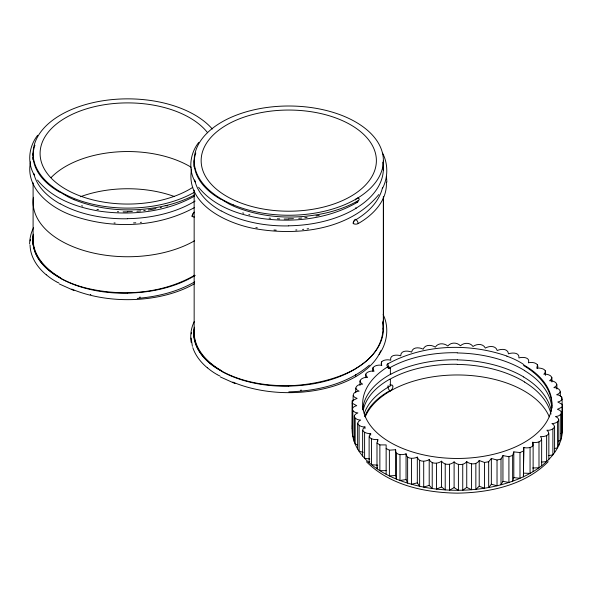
<?xml version="1.0" encoding="UTF-8"?>
<svg xmlns="http://www.w3.org/2000/svg" width="592" height="592" viewBox="0 0 592 592"><rect width="100%" height="100%" fill="white"/><g stroke="black" fill="none" stroke-linecap="round" stroke-linejoin="round"><path stroke-width="0.89" d="M383.387 196.507L383.387 328.064A94.668 56.462 0 0 1 356.125 368.335M383.387 169.83L383.387 160.632L383.387 169.882M390.365 373.796L390.365 368.076A3.5 1.946 -58.2 0 1 387.945 367.203M537.543 364.642L536.759 368.239C539.771 367.41 548.88 369.267 543.863 374.277C547.245 373.411 555.696 376.608 549.598 380.774C553.742 380.256 560.617 384.215 553.875 387.634C558.863 387.442 563.628 392.304 556.628 394.753C562.481 395.101 564.627 400.503 557.819 402.012L562.393 404.491L562.259 432.745A105.132 60.695 0 0 1 558.811 445.317L557.597 447.722A105.132 60.695 0 0 1 554.593 452.54L552.876 454.841A105.132 60.695 0 0 1 541.65 465.793L538.994 467.769A105.132 60.695 0 0 1 533.126 471.617L530.062 473.385A105.132 60.695 0 0 1 501.002 484.789L497.028 485.78A105.132 60.695 0 0 1 488.674 487.512L484.515 488.215A105.132 60.695 0 0 1 399.985 480.482L396.403 479.076A105.132 60.695 0 0 1 379.864 470.655L376.993 468.783A105.132 60.695 0 0 1 352.144 428.934L352.284 400.68L357.117 398.372C350.161 396.403 353.668 391.216 359.092 391.171C352.166 388.234 358.064 383.786 362.622 384.164C356.11 380.486 363.954 376.616 367.639 377.474C362.038 372.864 370.903 370.34 374.07 371.191C369.763 366.108 378.836 364.287 381.81 365.427C378.754 359.892 387.967 359.078 390.742 360.269C389.27 354.453 397.55 354.608 400.725 355.799C400.577 350.057 408.199 350.612 411.603 352.092C412.587 346.638 419.624 347.297 423.191 349.191C425.108 344.189 431.694 344.736 435.327 347.156C437.947 342.687 444.252 343.02 447.804 346.017C450.934 342.124 457.12 342.198 460.428 345.787C463.884 342.494 470.115 342.287 473.008 346.475C476.619 343.767 483.05 343.316 485.336 348.066C488.955 345.913 495.748 345.291 497.221 350.538C500.721 348.866 508.032 348.229 508.476 353.846C511.769 352.536 519.724 352.136 518.925 357.945C522.033 356.806 530.632 357.035 528.404 362.822C531.786 361.697 539.66 362.778 537.543 368.328M352.144 428.934L352.284 426.432A105.132 60.695 0 0 1 352.477 424.73M562.393 404.491L562.259 432.745L560.646 433.514M392.888 386.835L392.873 387.072A3.5 1.946 -58.2 0 1 390.365 390.868M29.615 243.985C29.763 238.361 30.895 232.76 33.581 227.772M523.794 447.404L523.402 476.775L523.794 447.404C526.569 448.603 535.782 447.789 532.733 442.246C535.708 443.393 544.781 441.573 540.474 436.482C543.634 437.333 552.506 434.817 546.904 430.206C550.59 431.057 558.426 427.187 551.922 423.509C556.48 423.894 562.37 419.439 555.444 416.509C560.876 416.457 564.376 411.277 557.42 409.301L562.259 406.993M30.229 240.907L30.407 239.523M191.297 333.895L191.475 332.519M33.352 234.232C28.357 264.602 62.116 282.428 87.024 288.26C122.788 296.71 162.497 293.743 194.738 275.228M194.42 327.221C190.35 344.944 203.885 360.928 218.322 369.216C239.412 381.714 264.439 386.021 288.689 385.703C325.267 384.926 387.893 368.594 382.869 321.145M377.393 466.984L376.993 468.783L376.993 443.031L377.785 439.434C374.773 440.263 365.664 438.406 370.681 433.403C367.292 434.269 358.848 431.065 364.946 426.906C360.802 427.424 353.927 423.458 360.669 420.039C355.681 420.239 350.915 415.369 357.908 412.927C352.055 412.58 349.916 407.178 356.724 405.661L352.144 403.182M30.547 161.808C24.746 188.781 51.615 208.85 74.281 216.184C113.102 229.267 157.983 227.387 194.272 207.681M191.608 168.964C185.163 203.226 224.235 222.237 251.992 228.112C295.534 236.482 348.977 230.843 378.828 194.546M513.812 451.874L513.812 477.626L512.642 481.185L512.642 455.433L513.812 451.874L519.983 452.554L523.402 451.023M382.595 188.219C388.152 177.385 388.219 164.021 382.624 153.187M369.748 461.264L369.119 462.663L369.119 436.911M194.309 321.5C191.031 327.872 190.106 335.294 191.149 342.339M502.941 455.588L502.941 481.34L501.002 484.789L501.002 459.037L502.941 455.588L508.913 456.706L512.642 455.433M379.124 354.401C387.242 343.005 389.403 327.339 383.165 314.611M37.651 135.287C28.786 146.461 26.943 162.659 34.299 175.084M198.72 142.435C189.854 153.609 188.012 169.808 195.36 182.24M491.345 458.482L491.345 484.234L488.674 487.512L488.674 461.76L491.345 458.482L497.028 460.028L501.002 459.037M548.177 461.693C524.616 485.344 489.569 492.677 457.268 493.151C424.975 492.677 389.928 485.344 366.367 461.693M386.139 448.529L389.388 450.186L395.611 449.728C394.82 455.544 402.775 455.144 406.06 453.827C406.504 459.451 413.823 458.815 417.316 457.142C418.796 462.382 425.581 461.76 429.207 459.614C431.494 464.357 437.917 463.906 441.536 461.205C444.429 465.386 450.66 465.186 454.108 461.886C457.424 465.482 463.61 465.549 466.74 461.664C470.292 464.653 476.597 464.994 479.217 460.517L484.515 462.463L488.674 461.76M479.217 460.517L479.217 486.269L475.85 489.332L475.85 463.58M369.386 365.168C347.267 384.112 317.342 390.994 288.837 391.86M466.74 461.664L466.74 487.408L462.737 490.206L462.737 464.454M358.108 197.802L355.674 199.26L355.674 199.97M353.55 223.754L353.713 223.82A3.508 2.02 0 0 0 358.153 223.576C373.086 215.14 387.486 200.481 386.361 182.114M387.412 366.3A3.508 2.02 0 0 1 387.886 363.784C423.894 344.241 468.583 342.746 506.937 356.073M194.635 196.063C166.056 212.099 131.779 215.754 99.693 211.181C76.679 207.37 52.54 198.912 37.525 180.109M194.709 281.881C177.245 291.937 157.213 296.74 137.263 298.412M357.265 202.36C328.368 219.077 293.425 223.006 260.754 218.33C237.747 214.519 213.601 206.06 198.586 187.257M192.733 216.05L192.089 216.398M353.794 223.206L353.15 223.554A3.508 2.02 -60 0 1 355.614 219.321A3.508 1.976 58.8 0 1 358.153 223.576M458.408 464.528L458.408 490.28L454.108 487.638L449.535 490.124L449.535 464.372M445.221 464.135L445.221 489.887L441.536 486.957L436.459 489.088L436.459 463.336M558.471 441.151L560.742 440.315L560.742 414.563M432.227 462.789L432.227 488.541L429.207 485.366L423.702 487.112L423.702 461.36M554.356 448.603L557.597 447.722L557.597 421.97M165.19 205.764C135.168 212.543 102.83 211.277 74.141 199.689M419.632 460.509L419.632 486.261L417.316 482.894L411.484 484.226L411.484 458.474M548.606 455.64L552.876 454.841L552.876 429.089M407.622 457.342L407.622 483.094L406.06 479.579L399.985 480.482L399.985 454.73M541.354 462.137L546.638 461.56L546.638 435.808M396.403 453.324L396.403 479.076L395.611 475.48L389.388 475.938L389.388 450.186M532.733 467.998L538.994 467.769L538.994 442.017M376.993 443.031L379.864 444.91L386.139 444.91L386.139 474.281M386.139 470.655L379.864 470.655L379.864 444.91M523.794 473.156L530.062 473.385L530.062 447.633M377.785 465.186L371.554 464.735L371.554 438.983M513.812 477.626L519.983 478.306L519.983 452.554M369.815 459.029L364.605 458.252L364.605 432.5M502.941 481.34L508.913 482.458L508.913 456.706M90.85 294.653L90.31 294.527M363.281 452.273L359.115 451.319L359.115 425.574M491.345 484.234L497.028 485.78L497.028 460.028M357.524 444.799L355.17 444.044L355.17 418.3M479.217 486.269L484.515 488.215L484.515 462.463M73.97 290.546L59.304 283.96M235.039 383.535L220.365 376.949M354.527 437.259L352.832 436.548L352.832 410.796M192.437 216.583L192.681 216.687A3.508 2.02 0 0 0 194.435 217.02M58.86 283.013L58.26 282.732M219.928 376.009L219.329 375.72A38.85 22.429 0 0 1 218.455 375.284L218.026 375.054M466.74 487.408L471.572 489.725L471.572 463.973M56.958 282.066L57.387 282.295A38.85 22.429 0 0 0 57.824 282.517M207.355 367.839C200.947 362.474 195.493 355.674 192.822 347.674M46.294 274.851C37.4 267.51 30.296 256.913 30.051 245.066M201.939 354.689L201.324 353.883M40.87 261.701L40.263 260.894M221.822 199.341L221.904 199.467A7.74 4.47 0 0 0 222.533 200.022L222.636 200.118A20.705 11.951 0 0 0 223.014 200.392L229.378 204.136A80.963 46.746 0 0 0 235.202 206.837C263.891 218.433 296.237 219.691 326.259 212.913A96.814 55.892 0 0 0 358.153 200.688A3.508 2.02 0 0 0 358.597 198.142M192.4 346.313L191.12 338.054M60.747 192.156L60.835 192.311A7.74 4.47 0 0 0 61.464 192.866L61.575 192.962A20.705 11.951 0 0 0 61.945 193.236L68.309 196.988A80.963 46.746 0 0 0 74.141 199.689M386.421 176.298L386.894 182.04M562.119 399.371L562.119 425.123A105.132 60.695 0 0 1 562.393 430.243M561.704 396.884L561.704 399.644M561.423 412.099L561.423 437.851M560.321 391.823L560.321 396.418M558.811 419.565L558.811 445.317M556.894 384.46L556.894 389.055M554.593 426.788L554.593 452.54M551.907 377.4L551.907 382.003M548.843 433.655L548.843 459.407M545.417 370.762L545.417 375.365M541.65 440.041L541.65 465.793M533.126 445.865L533.126 471.617M532.733 442.246L532.733 445.924M454.108 461.886L454.108 487.638M441.536 461.205L441.536 486.957M429.207 459.614L429.207 485.366M417.316 457.142L417.316 482.894M406.06 453.827L406.06 479.579M395.611 449.728L395.611 475.48M390.365 379.516L390.365 385.237M383.387 196.699L383.387 328.012A94.668 55.959 1.2 0 0 382.832 322.514M381.418 361.816L381.418 365.035M377.785 439.434L377.785 441.277M372.893 367.632L372.893 371.31M370.681 433.403L370.681 435.246M365.701 374.026L365.701 377.703M364.946 426.906L364.946 428.741M362.637 430.273L362.637 456.025M359.951 380.885L359.951 385.481M357.642 423.221L357.642 448.973M355.674 207.844L355.674 208.554M355.674 219.284L355.674 220.002M355.674 374.514L355.674 376.66M355.733 388.108L355.733 392.711M354.223 415.858L354.223 441.61M353.121 395.582L353.121 401.102M352.425 408.302L352.425 434.054M352.284 400.68L352.284 426.432M194.154 160.632L194.154 167.092M194.154 190.165L194.154 332.297M33.093 153.476L33.093 155.311M33.093 157.154L33.093 159.907M33.093 182.847L33.093 239.301M387.886 363.784A3.508 2.072 61.2 0 0 390.306 368.106A3.508 2.02 -60 0 1 387.886 366.64M389.802 367.743A94.668 54.597 1.7 0 1 457.187 352.721M365.249 416.879A94.616 54.627 0 0 1 457.239 374.965A94.616 54.627 0 0 1 549.28 416.849M390.424 385.214A3.5 2.094 -58.1 0 1 392.925 386.45M390.306 390.994A3.508 2.072 61.2 0 1 388.108 385.651M389.706 384.918A3.508 2.072 61.2 0 1 390.424 385.207M389.899 379.243A94.668 54.597 1.7 0 1 457.187 364.272M363.244 410.271A94.668 53.324 1.1 0 1 389.706 379.213M524.623 370.673A94.668 56.462 0 0 1 551.825 408.169M457.268 352.965A94.668 55.9 1.2 0 1 524.69 370.577M387.938 366.67A94.616 54.627 0 0 0 392.03 443.401A94.616 54.627 0 0 0 524.978 441.995A94.616 54.627 0 0 0 524.201 365.227L523.232 364.228A32.952 19.025 0 0 0 521.774 363.229L521.574 363.103A71.44 41.248 0 0 0 506.833 356.169M523.668 365.575A94.668 55.959 1.2 0 1 551.877 405.268M551.885 405.32A94.668 56.462 0 0 1 551.825 408.088M362.718 409.649A94.668 52.821 0 0 1 390.853 374.07M391.016 374.107A94.668 53.384 1.2 0 1 457.268 359.773M457.35 359.899A94.668 54.686 1.7 0 1 523.705 376.926M523.668 377.023A94.668 55.959 1.2 0 1 551.33 411.211M364.302 413.394A94.668 52.821 0 0 1 390.957 385.577M364.739 416.613A94.668 53.339 1.1 0 1 389.788 390.698M524.623 382.114A94.668 56.462 0 0 1 551.011 414.089M457.268 364.413A94.668 55.9 1.2 0 1 524.69 382.018M192.134 216.428A3.508 2.02 -60 0 1 194.553 212.173M194.613 192.104A94.616 54.627 0 0 1 54.042 187.76A94.616 54.627 0 0 1 76.531 107.537A94.616 54.627 0 0 1 212.299 129.004M195.123 201.051A94.668 55.914 -1.2 0 1 127.709 218.648M127.62 218.759A94.668 54.619 -1.7 0 1 60.377 203.803M60.125 203.87A94.668 53.339 -1.1 0 1 33.811 173.441M33.108 159.344A94.668 53.339 1.1 0 1 33.219 157.405M127.709 211.862A94.668 53.369 -1.2 0 1 123.129 211.862M118.57 211.736A94.668 53.369 -1.2 0 1 117.438 211.692M98.442 209.649A94.668 53.369 -1.2 0 1 96.992 209.398M82.643 206.046A94.668 53.369 -1.2 0 1 81.637 205.75M167.751 205.742A94.668 54.686 -1.7 0 1 166.707 206.038M161.409 207.415A94.668 54.686 -1.7 0 1 160.336 207.666M155.992 208.606A94.668 54.686 -1.7 0 1 148.244 209.953M145.247 210.367A94.668 54.686 -1.7 0 1 143.745 210.552M140.726 210.878A94.668 54.686 -1.7 0 1 136.937 211.211M132.371 211.499A94.668 54.686 -1.7 0 1 127.791 211.647M60.147 192.415A94.668 53.339 -1.1 0 1 33.1 154.912M33.093 154.86A94.668 52.821 0 0 1 34.943 145.225M192.171 215.858A3.5 1.946 -58.2 0 1 194.494 212.299M194.487 194.983A96.814 55.892 0 0 1 165.198 205.772M115.166 223.014A94.668 53.369 -1.2 0 1 114.034 222.94M141.495 222.274A94.668 54.664 -1.7 0 1 140.356 222.392M135.797 222.77A94.668 54.664 -1.7 0 1 133.518 222.91M80.394 196.751A87.609 50.579 0 0 1 174.233 196.463M194.613 283.664A94.616 54.627 0 0 1 71.736 289.081M33.093 245.044A94.616 54.627 0 0 1 33.256 241.81M56.521 281.851A71.81 41.462 0 0 1 46.391 274.814M195.145 275.458A94.668 55.914 -1.2 0 1 127.709 293.062M127.62 293.21A94.668 54.619 -1.7 0 1 60.325 278.225M60.776 277.929A94.616 54.627 0 0 1 33.352 235.268M140.445 297.162A94.668 54.664 -1.7 0 1 139.298 297.265M60.473 278.07A94.668 53.324 -1.1 0 1 40.685 261.745M40.064 260.939A94.668 52.94 -0.6 0 1 33.093 240.744M33.093 240.7A94.668 52.821 0 0 1 33.396 236.822M51.104 177.578A87.609 50.579 0 0 1 191.223 167.284M192.755 187.361A87.609 50.579 0 0 1 60.628 186.014A87.609 50.579 0 0 1 81.126 110.637A87.609 50.579 0 0 1 207.614 132.741M194.613 240.744A94.616 54.627 0 0 1 87.66 251.615A94.616 54.627 0 0 1 33.463 197.284M382.521 187.575A94.668 56.462 0 0 1 356.162 219.573M353.239 223.014A3.5 1.946 -58.2 0 1 355.622 219.41M356.162 208.125A94.668 56.462 0 0 0 383.387 167.832A94.668 55.944 1.2 0 0 382.832 162.282M356.192 208.199A94.668 55.914 -1.2 0 1 288.77 225.796M288.689 225.907A94.668 54.619 -1.7 0 1 221.438 210.952M221.186 211.018A94.668 53.339 -1.1 0 1 194.738 179.953M383.039 167.921A94.668 56.462 0 0 1 383.209 169.305M194.169 166.493A94.668 53.339 1.1 0 1 194.346 163.917M288.77 219.018A94.668 53.369 -1.2 0 1 284.197 219.018M279.639 218.892A94.668 53.369 -1.2 0 1 277.367 218.781M270.596 218.27A94.668 53.369 -1.2 0 1 269.101 218.122M249.883 214.837A94.668 53.369 -1.2 0 1 248.84 214.585M243.712 213.201A94.668 53.369 -1.2 0 1 242.705 212.905M319.236 215.303A94.668 54.686 -1.7 0 1 315.965 215.969M307.063 217.419A94.668 54.686 -1.7 0 1 304.813 217.701M301.794 218.034A94.668 54.686 -1.7 0 1 298.76 218.307M293.432 218.648A94.668 54.686 -1.7 0 1 288.852 218.803M221.208 199.563A94.668 53.339 -1.1 0 1 194.169 162.06A94.668 52.821 0 0 1 195.789 153.01M357.997 198.335A3.5 1.954 -61.7 0 1 357.945 198.623M358.153 200.688A3.508 1.976 58.8 0 1 356.103 202.264M276.235 230.162A94.668 53.369 -1.2 0 1 273.97 230.007M257.335 227.861A94.668 53.369 -1.2 0 1 255.892 227.594M308.573 228.682A94.668 54.664 -1.7 0 1 307.078 228.889M303.689 229.304A94.668 54.664 -1.7 0 1 302.556 229.43M296.866 229.925A94.668 54.664 -1.7 0 1 295.726 229.999M380.774 350.775A94.616 54.627 0 0 1 232.797 382.077M194.154 338.032A94.616 54.627 0 0 1 194.317 334.806M217.582 374.84A71.81 41.462 0 0 1 207.459 367.802M356.214 368.446A94.668 55.914 -1.2 0 1 288.77 386.058M288.689 386.199A94.668 54.619 -1.7 0 1 221.386 371.214M221.837 370.918A94.616 54.627 0 0 1 194.324 329.063M382.972 328.153A94.668 56.462 0 0 1 383.165 329.537M301.506 390.15A94.668 54.664 -1.7 0 1 300.366 390.254M221.534 371.058A94.668 53.324 -1.1 0 1 201.754 354.741M201.125 353.927A94.668 52.94 -0.6 0 1 194.161 333.74M194.154 333.688A94.668 52.821 0 0 1 194.457 329.811M233.255 204.862A94.616 54.627 0 0 0 382.883 166.271A94.616 54.627 0 0 0 250.179 110.756A94.616 54.627 0 0 0 233.255 204.862M237.362 201.591A87.609 50.579 0 0 0 375.913 165.856A87.609 50.579 0 0 0 253.036 114.448A87.609 50.579 0 0 0 237.362 201.591"/></g></svg>
